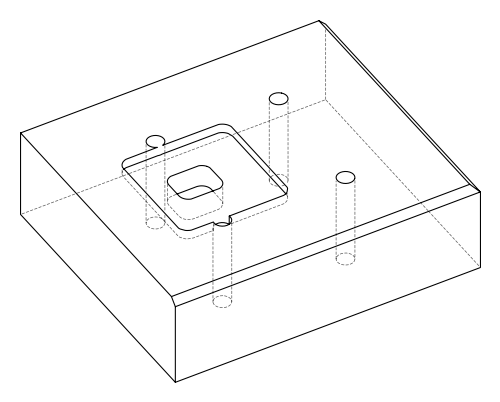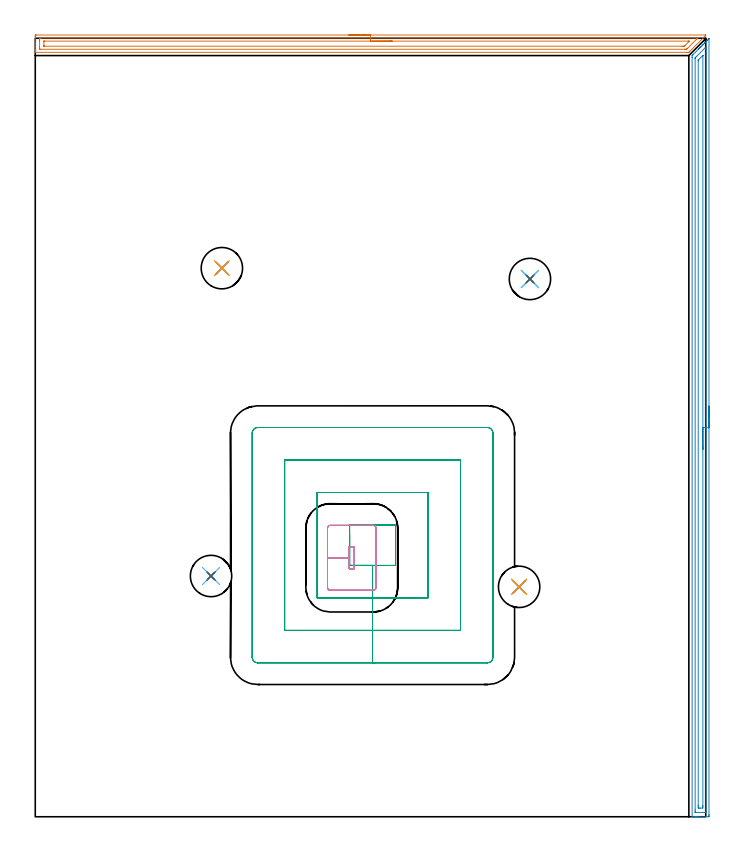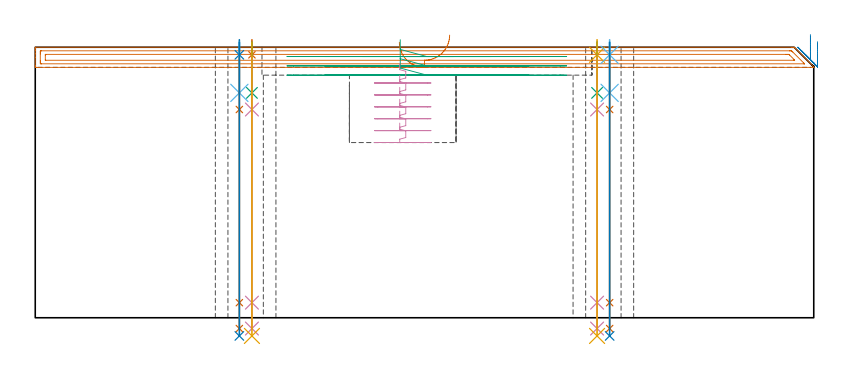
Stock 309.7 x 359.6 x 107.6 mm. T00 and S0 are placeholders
(PLAN: 20 operations, 14 tool changes, 30.2 min)
(1 AREA_MILL | FG_CHAMFER_SURFACE | UGT0205_001 | 7.57 min | 9917 mm3)
(2 AREA_MILL_1 | FG_CHAMFER_SURFACE_1 | UGT0205_001 | 8.75 min | 10779 mm3)
(3 MILL_RECTANGULAR_POCKET | POCKET_RECTANGULAR_STRAIGHT | UGT0201_136 | Follow Part, ap 5, ae 75% | 6.81 min | 185940 mm3)
(4 MILL_RECTANGULAR_POCKET_1 | POCKET_RECTANGULAR_STRAIGHT_1 | UGT0201_136 | Follow Part, ap 5, ae 75% | 2.39 min | 53886 mm3)
(5 SPOT_DRILL | STEP1HOLE | NXT0321_9005460120000 | 0.05 min | 136 mm3)
(6 SPOT_DRILL_1 | STEP1HOLE_1 | NXT0321_9005460120000 | 0.05 min | 182 mm3)
(7 SPOT_DRILL_2 | STEP1HOLE_2 | NXT0321_9005460120000 | 0.05 min | 181 mm3)
(8 SPOT_DRILL_3 | STEP1HOLE_3 | NXT0321_9005460120000 | 0.05 min | 189 mm3)
(9 DRILL_BLIND_HOLE_INTO_CENTER | STEP1HOLE | NXT0301_092 | 0.08 min | 1412 mm3)
(10 GUN_DRILL_THROUGH_HOLE | STEP1HOLE | UGT0307_009 | 0.56 min | 10266 mm3)
(11 DRILL_TO_ENLARGE_THROUGH_HOLE | STEP1HOLE | UGT0301_258 | 0.47 min | 17840 mm3)
(12 DRILL_BLIND_HOLE_INTO_CENTER_1 | STEP1HOLE_1 | NXT0301_092 | 0.08 min | 1715 mm3)
(13 GUN_DRILL_THROUGH_HOLE_1 | STEP1HOLE_1 | UGT0307_009 | 0.56 min | 10256 mm3)
(14 DRILL_TO_ENLARGE_THROUGH_HOLE_1 | STEP1HOLE_1 | UGT0301_258 | 0.47 min | 18620 mm3)
(15 DRILL_BLIND_HOLE_INTO_CENTER_2 | STEP1HOLE_2 | NXT0301_092 | 0.08 min | 1732 mm3)
(16 GUN_DRILL_THROUGH_HOLE_2 | STEP1HOLE_2 | UGT0307_009 | 0.56 min | 10251 mm3)
(17 DRILL_TO_ENLARGE_THROUGH_HOLE_2 | STEP1HOLE_2 | UGT0301_258 | 0.47 min | 18630 mm3)
(18 DRILL_BLIND_HOLE_INTO_CENTER_3 | STEP1HOLE_3 | NXT0301_092 | 0.08 min | 1730 mm3)
(19 GUN_DRILL_THROUGH_HOLE_3 | STEP1HOLE_3 | UGT0307_009 | 0.56 min | 10247 mm3)
(20 DRILL_TO_ENLARGE_THROUGH_HOLE_3 | STEP1HOLE_3 | UGT0301_258 | 0.47 min | 18616 mm3)
(TOOL UGT0205_001 | Chamfer Mill 20 x 3 x 45 deg. | D20 FL50 Z2)
(TOOL UGT0201_136 | Carbide End Mill 20.0 | D20 FL30 Z4)
(TOOL NXT0321_9005460120000 | NC Spot Drill, 142deg, 12mm, Carbide, Uncoated | D12 PA142 FL30 Z2)
(TOOL NXT0301_092 | Carbide Drill 12.1mm [860.1-1210-061A1-MM 2214] | D12.1 PA140 FL77 Z2)
(TOOL UGT0307_009 | Gun Drill 12 mm | D12 PA130 FL24 Z1)
(TOOL UGT0301_258 | Twist Drill 19.1 mm | D19.1 PA118 FL140 Z2)
(OP 1 AREA_MILL)
G17 G21 G94 G90
T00 M6
G54
G17 G0 G90 X144.849 Y361.1 S1061 M3
G43 Z117.6 H0
Z109.6
G94 G1 X144.887 Z108.728 F250.
X145.001 Z107.864
X145.189 Z107.012
X145.452 Z106.18
X145.786 Z105.374
X146.188 Z104.6
X146.657 Z103.864
X147.188 Z103.172
X147.778 Z102.529
X148.421 Z101.94
X149.113 Z101.408
X149.849 Z100.94
X150.623 Z100.537
X151.428 Z100.203
X152.26 Z99.941
X153.112 Z99.752
X153.977 Z99.638
X154.849 Z99.6
X309.643 Y361.099 Z99.599
X309.697 Y361.097 Z99.597
X309.701 Y360.979 Z99.712
X309.695 Y360.903 Z99.788
X309.618 Y360.816 Z99.879
X309.556 Y360.755 Z99.942
X309.528 Y360.727 Z99.971
X302.372 Y353.572 Z107.128
X301.925 Y353.128 Z107.572
X301.9 Y353.107 Z107.593
X301.031 Y353.1 Z107.6
X0.181
X0.008 Y353.103 Z107.588
X0.006 Y353.111 Z107.58
X0. Y353.48 Z107.22
Y353.737 Z106.962
Y354.452 Z106.243
Y355.692 Z105.005
Y357.098 Z103.598
Y360.368 Z100.329
X0.003 Y360.631 Z100.066
X0.009 Y361.092 Z99.606
X0.157 Y361.096 Z99.602
X0.628 Y361.1 Z99.6
X154.849
Y359.686 Z101.014
X305.565
X305.856 Y359.683 Z101.017
X306.001 Y359.68 Z101.02
X306.019 Y359.678 Z101.022
X306.014 Y359.671 Z101.029
X305.996 Y359.649 Z101.051
X305.802 Y359.452 Z101.248
X305.667 Y359.316 Z101.384
X301.36 Y355.01 Z105.69
X301.031 Y354.683 Z106.017
X300.912 Y354.57 Z106.13
X300.859 Y354.521 Z106.179
X300.76 Y354.519 Z106.181
X300.553 Y354.516 Z106.184
X300.137 Y354.514 Z106.186
X300.074
X2.416 Y354.515 Z106.185
X2.352
X2.032 Y354.521 Z106.179
X2.01 Y354.625 Z106.075
X2.003 Y354.859 Z105.841
X2.001 Y355.335 Z105.365
X2. Y355.745 Z104.955
Y358.393 Z102.307
X2.001 Y358.865 Z101.835
X2.003 Y359.273 Z101.427
X2.011 Y359.679 Z101.021
X2.416 Y359.685 Z101.015
X2.48
X154.849 Y359.686 Z101.014
Y358.272 Z102.428
X301.633 Y358.271 Z102.429
X301.797 Y358.27 Z102.43
X301.925 Y358.269 Z102.431
X302.11 Y358.265 Z102.435
X302.021 Y358.132 Z102.568
X301.925 Y358.025 Z102.675
X301.904 Y358.004 Z102.696
X300.118 Y356.217 Z104.483
X299.823 Y355.935 Z104.765
X299.533 Y355.931 Z104.769
X299.243 Y355.93 Z104.77
X298.641 Y355.929 Z104.771
X4.204
X4.107 Y355.93 Z104.77
X4.03 Y355.933 Z104.767
X4.013 Y355.935 Z104.765
X4.009 Y355.959 Z104.741
X4.005 Y356.016 Z104.684
X4.001 Y356.217 Z104.483
Y357.983 Z102.717
X4.002 Y358.182 Z102.518
X4.009 Y358.251 Z102.449
X4.012 Y358.265 Z102.435
X4.023 Y358.267 Z102.433
X4.058 Y358.269 Z102.431
X4.204 Y358.271 Z102.429
X154.849 Y358.272 Z102.428
X155.72 Z102.467
X156.585 Z102.58
X157.437 Z102.769
X158.269 Z103.032
X159.075 Z103.365
X159.849 Z103.768
X160.584 Z104.237
X161.277 Z104.768
X161.92 Z105.357
X162.509 Z106.001
X163.04 Z106.693
X163.509 Z107.428
X163.912 Z108.202
X164.246 Z109.008
X164.508 Z109.84
X164.697 Z110.692
X164.811 Z111.557
X164.849 Z112.428
G0 Z117.6
M5
M2
(OP 2 AREA_MILL_1)
G17 G21 G94 G90
T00 M6
G54
G17 G0 G90 X311.2 Y189.7 S1061 M3
G43 Z117.6 H0
Z109.8
G94 G1 Y189.662 Z108.928 F250.
Y189.548 Z108.064
Y189.359 Z107.212
Y189.097 Z106.38
Y188.763 Z105.574
Y188.36 Z104.8
Y187.891 Z104.064
Y187.36 Z103.372
Y186.771 Z102.729
Y186.128 Z102.14
Y185.436 Z101.608
Y184.7 Z101.14
Y183.926 Z100.737
Y183.12 Z100.403
Y182.288 Z100.141
Y181.436 Z99.952
Y180.571 Z99.838
Y179.7 Z99.8
Y1.11
X311.199 Y0.616 Z99.801
X311.196 Y0.221 Z99.802
X311.192 Y0.01 Z99.805
X310.809 Y0. Z100.188
X306.423 Z104.571
X305.878 Z105.119
X305.546 Z105.45
X305.001 Z105.995
X304.669 Z106.326
X303.696 Z107.303
X303.546 Y0.003 Z107.447
X303.402 Y0.01 Z107.588
X303.4 Y0.169 Z107.6
Y350.746
X303.407 Y351.601 Z107.593
X303.441 Y351.639 Z107.559
X303.791 Y351.993 Z107.206
X306.287 Y354.488 Z104.711
X306.423 Y354.625 Z104.573
X306.564 Y354.765 Z104.434
X306.718 Y354.919 Z104.28
X306.861 Y355.064 Z104.134
X307.01 Y355.211 Z103.988
X307.149 Y355.35 Z103.849
X307.3 Y355.502 Z103.695
X307.457 Y355.658 Z103.541
X307.58 Y355.781 Z103.418
X307.739 Y355.941 Z103.256
X308.255 Y356.455 Z102.745
X308.499 Y356.7 Z102.499
X308.616 Y356.818 Z102.38
X309.182 Y357.382 Z101.818
X309.392 Y357.593 Z101.606
X309.493 Y357.695 Z101.503
X309.931 Y358.132 Z101.068
X310.37 Y358.572 Z100.626
X310.604 Y358.804 Z100.396
X311.114 Y359.314 Z99.885
X311.181 Y359.38 Z99.817
X311.194 Y359.383 Z99.804
X311.199 Y359.38 Z99.799
X311.2 Y179.7 Z99.8
X309.786 Z101.214
X309.785 Y2.551 Z101.215
X309.779 Y2.015 Z101.221
X309.755 Y2.01 Z101.245
X309.686 Y2.005 Z101.314
X309.581 Y2.001 Z101.419
X305.063 Y2. Z105.937
X304.883 Y2.003 Z106.117
X304.852 Y2.005 Z106.148
X304.824 Y2.009 Z106.176
X304.821 Y2.049 Z106.179
X304.816 Y2.252 Z106.184
X304.815 Y2.402 Z106.185
X304.814 Y3.147 Z106.186
X304.815 Y350.225 Z106.185
X304.816 Y350.411 Z106.184
X304.819 Y350.503 Z106.181
X304.821 Y350.547 Z106.179
X304.836 Y350.575 Z106.164
X304.998 Y350.745 Z106.002
X305.273 Y351.023 Z105.727
X305.546 Y351.296 Z105.454
X309.461 Y355.211 Z101.539
X309.561 Y355.309 Z101.439
X309.702 Y355.445 Z101.298
X309.769 Y355.508 Z101.231
X309.779 Y355.367 Z101.221
X309.783 Y355.211 Z101.217
X309.785 Y355.043 Z101.215
X309.786 Y354.467 Z101.214
Y179.7
X308.372 Z102.628
X308.371 Y5.082 Z102.629
X308.37 Y4.885 Z102.63
X308.364 Y4.189 Z102.636
X308.356 Y4.007 Z102.644
X307.3 Y4. Z103.7
X306.607 Y4.001 Z104.393
X306.423 Y4.005 Z104.577
X306.244 Y4.01 Z104.756
X306.235 Y4.189 Z104.765
X306.232 Y4.383 Z104.768
X306.229 Y5.082 Z104.771
X306.228 Y5.28 Z104.772
X306.229 Y349.157 Z104.771
X306.231 Y349.355 Z104.769
X306.234 Y349.486 Z104.766
X306.237 Y349.526 Z104.763
X306.246 Y349.54 Z104.754
X306.273 Y349.571 Z104.727
X306.423 Y349.724 Z104.577
X306.486 Y349.787 Z104.514
X308.177 Y351.478 Z102.823
X308.257 Y351.558 Z102.743
X308.339 Y351.639 Z102.661
X308.353 Y351.647 Z102.647
X308.365 Y351.651 Z102.635
X308.366 Y351.639 Z102.634
X308.37 Y351.51 Z102.63
X308.371 Y351.441 Z102.629
X308.372 Y179.7 Z102.628
Y178.828 Z102.667
Y177.963 Z102.78
Y177.112 Z102.969
Y176.28 Z103.232
Y175.474 Z103.565
Y174.7 Z103.968
Y173.964 Z104.437
Y173.272 Z104.968
Y172.629 Z105.557
Y172.039 Z106.201
Y171.508 Z106.893
Y171.04 Z107.628
Y170.637 Z108.402
Y170.303 Z109.208
Y170.041 Z110.04
Y169.852 Z110.892
Y169.738 Z111.757
Y169.7 Z112.628
G0 Z117.6
M5
M2
(OP 3 MILL_RECTANGULAR_POCKET)
G17 G21 G94 G90
T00 M6
G54
G17 G0 G90 X145.2 Y130.505 S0 M3
G43 Z117.6 H0
Z110.6
G94 G1 Y116.1 Z106.74 F250.
X155.8 Z103.9
X166.4 F500.
Y134.8
X145.2
Y116.1
X155.8
Y101.1
X181.4
Y149.8
X130.2
Y101.1
X155.8
Y86.1
X196.4
Y164.8
X115.2
Y86.1
X155.8
Y71.1
X208.8
G3 X211.4 Y73.7 R2.6
G1 Y177.2
G3 X208.8 Y179.8 R2.6
G1 X102.8
G3 X100.2 Y177.2 R2.6
G1 Y73.7
G3 X102.8 Y71.1 R2.6
G1 X155.8
X156.8
G0 X145.2 Y130.505 Z106.9
G1 Y116.1 Z103.04 F250.
X155.8 Z100.2
X166.4 F500.
Y134.8
X145.2
Y116.1
X155.8
Y101.1
X181.4
Y149.8
X130.2
Y101.1
X155.8
Y86.1
X196.4
Y164.8
X115.2
Y86.1
X155.8
Y71.1
X208.8
G3 X211.4 Y73.7 R2.6
G1 Y177.2
G3 X208.8 Y179.8 R2.6
G1 X102.8
G3 X100.2 Y177.2 R2.6
G1 Y73.7
G3 X102.8 Y71.1 R2.6
G1 X155.8
X156.8
G0 X145.2 Y130.505 Z103.2
G1 Y116.1 Z99.34 F250.
X155.8 Z96.5
X166.4 F500.
Y134.8
X145.2
Y116.1
X155.8
Y101.1
X181.4
Y149.8
X130.2
Y101.1
X155.8
Y86.1
X196.4
Y164.8
X115.2
Y114.392
Y86.1
X155.8
Y71.1
X208.8
G3 X211.4 Y73.7 R2.6
G1 Y177.2
G3 X208.8 Y179.8 R2.6
G1 X102.8
G3 X100.2 Y177.2 R2.6
G1 Y73.7
G3 X102.8 Y71.1 R2.6
G1 X155.8
X156.8
G0 Z117.6
M5
M2
(OP 4 MILL_RECTANGULAR_POCKET_1)
G17 G21 G94 G90
T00 M6
G54
G17 G0 G90 X145. Y123.677 S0 M3
G43 Z117.6 H0
Z101.125
G94 G1 Y114.6 Z98.693 F250.
X147.4 Z98.05
Y124.6 Z95.37
X145. Z94.727
Y119.6 Z93.387
Y114.6 F500.
X147.4
Y124.6
X145.
Y119.6
X135.
Y105.9
G3 X136.3 Y104.6 R1.3
G1 X156.1
G3 X157.4 Y105.9 R1.3
G1 Y133.3
G3 X156.1 Y134.6 R1.3
G1 X136.3
G3 X135. Y133.3 R1.3
G1 Y119.6
Y118.6
G0 X145. Y123.677 Z96.387
G1 Y114.6 Z93.955 F250.
X147.4 Z93.312
Y124.6 Z90.633
X145. Z89.99
Y119.6 Z88.65
Y114.6 F500.
X147.4
Y124.6
X145.
Y119.6
X135.
Y105.9
G3 X136.3 Y104.6 R1.3
G1 X156.1
G3 X157.4 Y105.9 R1.3
G1 Y133.3
G3 X156.1 Y134.6 R1.3
G1 X136.3
G3 X135. Y133.3 R1.3
G1 Y119.6
Y118.6
G0 X145. Y123.677 Z91.65
G1 Y114.6 Z89.218 F250.
X147.4 Z88.575
Y124.6 Z85.895
X145. Z85.252
Y119.6 Z83.912
Y114.6 F500.
X147.4
Y124.6
X145.
Y119.6
X135.
Y105.9
G3 X136.3 Y104.6 R1.3
G1 X156.1
G3 X157.4 Y105.9 R1.3
G1 Y133.3
G3 X156.1 Y134.6 R1.3
G1 X136.3
G3 X135. Y133.3 R1.3
G1 Y119.6
Y118.6
G0 X145. Y123.677 Z86.912
G1 Y114.6 Z84.48 F250.
X147.4 Z83.837
Y124.6 Z81.158
X145. Z80.515
Y119.6 Z79.175
Y114.6 F500.
X147.4
Y124.6
X145.
Y119.6
X135.
Y105.9
G3 X136.3 Y104.6 R1.3
G1 X156.1
G3 X157.4 Y105.9 R1.3
G1 Y133.3
G3 X156.1 Y134.6 R1.3
G1 X136.3
G3 X135. Y133.3 R1.3
G1 Y119.6
Y118.6
G0 X145. Y123.677 Z82.175
G1 Y114.6 Z79.743 F250.
X147.4 Z79.1
Y124.6 Z76.42
X145. Z75.777
Y119.6 Z74.437
Y114.6 F500.
X147.4
Y124.6
X145.
Y119.6
X135.
Y105.9
G3 X136.3 Y104.6 R1.3
G1 X156.1
G3 X157.4 Y105.9 R1.3
G1 Y133.3
G3 X156.1 Y134.6 R1.3
G1 X136.3
G3 X135. Y133.3 R1.3
G1 Y119.6
Y118.6
G0 X145. Y123.677 Z77.437
G1 Y114.6 Z75.005 F250.
X147.4 Z74.362
Y124.6 Z71.683
X145. Z71.04
Y119.6 Z69.7
Y114.6 F500.
X147.4
Y124.6
X145.
Y119.6
X135.
Y105.9
G3 X136.3 Y104.6 R1.3
G1 X156.1
G3 X157.4 Y105.9 R1.3
G1 Y133.3
G3 X156.1 Y134.6 R1.3
G1 X136.3
G3 X135. Y133.3 R1.3
G1 Y119.6
Y118.6
G0 Z117.6
M5
M2
(OP 5 SPOT_DRILL)
G17 G21 G94 G90
T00 M6
G54
G17 G0 G90 X223.5 Y106.2 S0 M3
G43 Z117.6 H0
G94 G81 G98 Z104.6 F250. R110.6
G80
M5
M2
(OP 6 SPOT_DRILL_1)
G17 G21 G94 G90
T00 M6
G54
G17 G0 G90 X228.5 Y248.4 S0 M3
G43 Z117.6 H0
G94 G81 G98 Z104.6 F250. R110.6
G80
M5
M2
(OP 7 SPOT_DRILL_2)
G17 G21 G94 G90
T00 M6
G54
G17 G0 G90 X86.2 Y253.4 S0 M3
G43 Z117.6 H0
G94 G81 G98 Z104.6 F250. R110.6
G80
M5
M2
(OP 8 SPOT_DRILL_3)
G17 G21 G94 G90
T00 M6
G54
G17 G0 G90 X81.2 Y111.2 S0 M3
G43 Z117.6 H0
G94 G81 G98 Z104.6 F250. R110.6
G80
M5
M2
(OP 9 DRILL_BLIND_HOLE_INTO_CENTER)
G17 G21 G94 G90
T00 M6
G54
G17 G0 G90 X223.5 Y106.2 S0 M3
G43 Z117.6 H1
G94 G81 G98 Z89.45 F250. R109.6
G80
M5
M2
(OP 10 GUN_DRILL_THROUGH_HOLE)
G17 G21 G94 G90
T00 M6
G54
G17 G0 G90 X223.5 Y106.2 M8
G43 Z117.6 H0
Z103.81
S716 M3
G94 G1 Z82.836 F125. M26
G4 X.084
Z6. F250.
G4 X.084
Z-4.298 F125.
G4 X.084
M5
M9
G0 Z103.81
Z117.6
M2
(OP 11 DRILL_TO_ENLARGE_THROUGH_HOLE)
G17 G21 G94 G90
T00 M6
G54
G17 G0 G90 X223.5 Y106.2 S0 M3
G43 Z117.6 H0
G94 G73 G98 Z-7.238 F250. Q16.405 R109.6
G80
M5
M2
(OP 12 DRILL_BLIND_HOLE_INTO_CENTER_1)
G17 G21 G94 G90
T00 M6
G54
G17 G0 G90 X228.5 Y248.4 S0 M3
G43 Z117.6 H1
G94 G81 G98 Z89.45 F250. R109.6
G80
M5
M2
(OP 13 GUN_DRILL_THROUGH_HOLE_1)
G17 G21 G94 G90
T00 M6
G54
G17 G0 G90 X228.5 Y248.4 M8
G43 Z117.6 H0
Z103.81
S716 M3
G94 G1 Z82.836 F125. M26
G4 X.084
Z6. F250.
G4 X.084
Z-4.298 F125.
G4 X.084
M5
M9
G0 Z103.81
Z117.6
M2
(OP 14 DRILL_TO_ENLARGE_THROUGH_HOLE_1)
G17 G21 G94 G90
T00 M6
G54
G17 G0 G90 X228.5 Y248.4 S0 M3
G43 Z117.6 H0
G94 G73 G98 Z-7.238 F250. Q16.405 R109.6
G80
M5
M2
(OP 15 DRILL_BLIND_HOLE_INTO_CENTER_2)
G17 G21 G94 G90
T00 M6
G54
G17 G0 G90 X86.2 Y253.4 S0 M3
G43 Z117.6 H1
G94 G81 G98 Z89.45 F250. R109.6
G80
M5
M2
(OP 16 GUN_DRILL_THROUGH_HOLE_2)
G17 G21 G94 G90
T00 M6
G54
G17 G0 G90 X86.2 Y253.4 M8
G43 Z117.6 H0
Z103.81
S716 M3
G94 G1 Z82.836 F125. M26
G4 X.084
Z6. F250.
G4 X.084
Z-4.298 F125.
G4 X.084
M5
M9
G0 Z103.81
Z117.6
M2
(OP 17 DRILL_TO_ENLARGE_THROUGH_HOLE_2)
G17 G21 G94 G90
T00 M6
G54
G17 G0 G90 X86.2 Y253.4 S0 M3
G43 Z117.6 H0
G94 G73 G98 Z-7.238 F250. Q16.405 R109.6
G80
M5
M2
(OP 18 DRILL_BLIND_HOLE_INTO_CENTER_3)
G17 G21 G94 G90
T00 M6
G54
G17 G0 G90 X81.2 Y111.2 S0 M3
G43 Z117.6 H1
G94 G81 G98 Z89.45 F250. R109.6
G80
M5
M2
(OP 19 GUN_DRILL_THROUGH_HOLE_3)
G17 G21 G94 G90
T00 M6
G54
G17 G0 G90 X81.2 Y111.2 M8
G43 Z117.6 H0
Z103.81
S716 M3
G94 G1 Z82.836 F125. M26
G4 X.084
Z6. F250.
G4 X.084
Z-4.298 F125.
G4 X.084
M5
M9
G0 Z103.81
Z117.6
M2
(OP 20 DRILL_TO_ENLARGE_THROUGH_HOLE_3)
G17 G21 G94 G90
T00 M6
G54
G17 G0 G90 X81.2 Y111.2 S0 M3
G43 Z117.6 H0
G94 G73 G98 Z-7.238 F250. Q16.405 R109.6
G80
M5
M2
